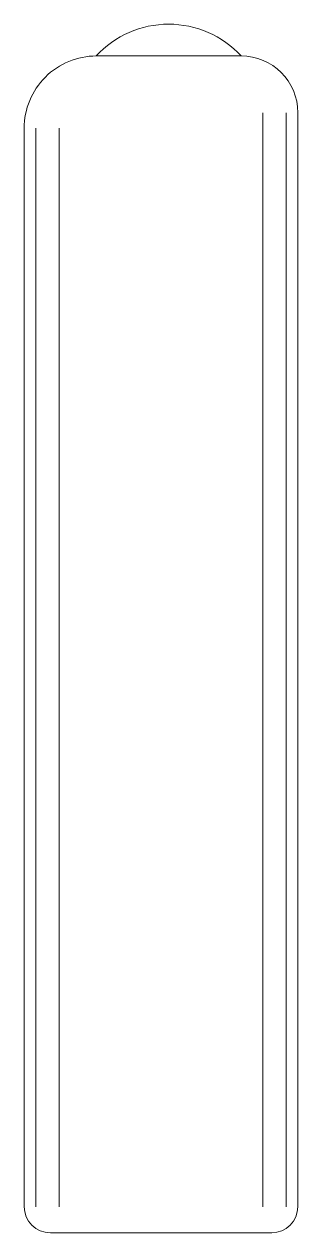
# Model space of a CAD drawing. Header units: metres. Extents: x 75097 to 220762, y -1557923 to -1361206.
# Drawn here: x 170886 to 171024, y -1430166 to -1429553 of the extents above; entities that cross this region are included whole.
import ezdxf

# ---------------------------------------------------------------- set-up
doc = ezdxf.new("R2010")
doc.units = ezdxf.units.M
doc.layers.get('0').update_dxf_attribs({"lineweight": 0})
doc.layers.add('A-100 - Copy$0$Medical Equipment and Furniture', color=8, linetype='Continuous', lineweight=0)
doc.layers.add('A-100 - Copy$0$Medical Equipment and Furniture1', color=8, linetype='Continuous', lineweight=5)

# ---------------------------------------------------------------- blocks, each defined once
blk = doc.blocks.new('A-100 - Copy$0$GF21008-P')
at = {"layer": 'A-100 - Copy$0$Medical Equipment and Furniture1'}
for p, q in [((0.68432, -0.20374), (0.79645, -0.20374)), ((0.67107, -0.77123), (0.67107, -0.21699)), ((0.67698, -0.77123), (0.67698, -0.21699)), ((0.6888, -0.77123), (0.6888, -0.21699)), ((0.79197, -0.76339), (0.79197, -0.21699)), ((0.80379, -0.76339), (0.80379, -0.21699)), ((0.8097, -0.76339), (0.8097, -0.21699)), ((0.69984, -0.8), (0.77309, -0.8))]:
    blk.add_line(p, q, dxfattribs=at)
for centre, radius, start, end in [((0.68432, -0.21699), 0.01325, 90, 180), ((0.79645, -0.21699), 0.01325, 0, 90), ((0.77309, -0.76339), 0.03661, 270, 0), ((0.69984, -0.77123), 0.02877, 180, 270), ((0.73653, -0.7662), 0.04989, 222.64618, 317.35382)]:
    blk.add_arc(centre, radius, start, end, dxfattribs=at)
blk = doc.blocks.new('A-100 - Copy')
at = {"layer": 'A-100 - Copy$0$Medical Equipment and Furniture', "xscale": 1000, "yscale": 1000, "zscale": 1000, "rotation": 179.9999999999998}
blk.add_blockref('A-100 - Copy$0$GF21008-P', (171695.53, -1430369.36, 0), dxfattribs=at)

msp = doc.modelspace()

# ---------------------------------------------------------------- block references
msp.add_blockref('A-100 - Copy', (0, 0))

doc.saveas('drawing.dxf')
